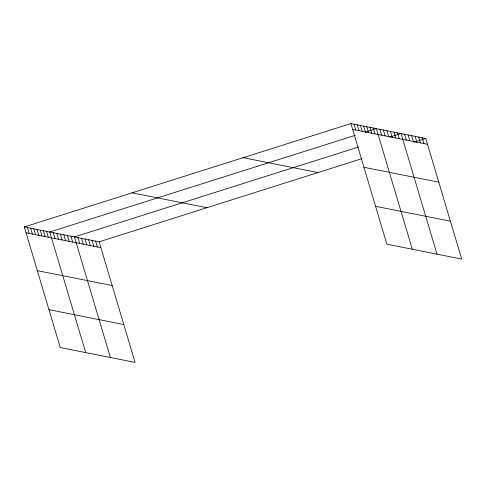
<?xml version="1.0" encoding="UTF-8"?>
<svg xmlns="http://www.w3.org/2000/svg" width="486" height="486" viewBox="0 0 486 486"><rect width="100%" height="100%" fill="white"/><g stroke="black" fill="none" stroke-linecap="round" stroke-linejoin="round"><path stroke-width="0.73" d="M24.3 226.938L99.138 241.821L135.09 362.422L60.252 347.539L24.3 226.938L350.91 123.578L425.748 138.461L461.7 259.062L386.862 244.179L350.91 123.578M355.357 135.284L49.748 231.998L85.7 352.599M365.156 132.186L376.352 128.638L412.304 249.239M358.358 147.064L74.443 236.907L110.395 357.508M389.851 137.095L401.053 133.553L437.005 254.154M99.138 241.821L362.058 158.618M413.847 142.228L425.748 138.461M352.648 129.422L427.492 144.306M363.941 167.293L438.779 182.177M243.128 157.689L317.966 172.573M375.569 206.307L450.413 221.191M132.083 192.827L206.921 207.716M26.044 232.782L100.881 247.666M37.331 270.647L112.169 285.531M48.965 309.667L123.802 324.551M422.219 137.763L423.962 143.607M418.689 137.058L420.433 142.902M415.166 136.359L416.903 142.204M411.636 135.655L413.379 141.499M408.106 134.956L409.85 140.8M404.577 134.251L406.32 140.096M397.524 132.848L399.267 138.692M393.994 132.149L395.738 137.994M390.465 131.445L392.208 137.289M386.941 130.746L388.678 136.584M383.411 130.041L385.149 135.886M379.882 129.343L381.625 135.181M373.175 128.006L374.913 133.85M369.992 127.375L371.735 133.219M366.815 126.743L368.552 132.587M363.631 126.111L365.375 131.949M360.448 125.479L362.192 131.317M357.271 124.847L359.014 130.685M354.087 124.209L355.831 130.054M95.608 241.123L97.352 246.961M92.085 240.418L93.822 246.262M88.555 239.713L90.299 245.558M85.026 239.015L86.769 244.859M81.496 238.31L83.24 244.154M77.973 237.611L79.71 243.456M70.913 236.208L72.657 242.052M67.384 235.503L69.127 241.348M63.86 234.805L65.598 240.649M60.331 234.1L62.068 239.944M56.801 233.401L58.545 239.246M53.272 232.697L55.015 238.541M46.565 231.366L48.308 237.204M43.382 230.735L45.125 236.573M40.204 230.103L41.948 235.941M37.021 229.465L38.765 235.309M33.844 228.833L35.581 234.677M30.661 228.201L32.404 234.045M27.483 227.57L29.221 233.414"/></g></svg>
